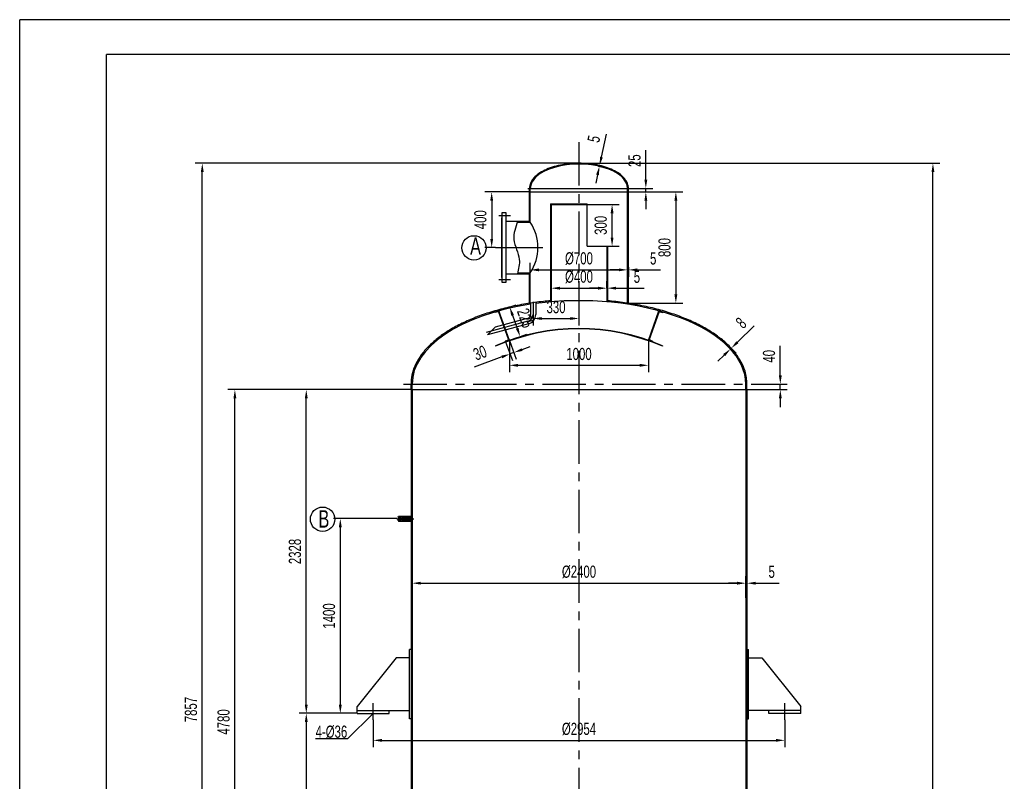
# Model space of a CAD drawing. Header units: millimetres. Extents: x -625 to 14225, y -250 to 20775.
# Drawn here: x -625 to 6450, y 15290 to 20775 of the extents above; entities that cross this region are included whole.
import ezdxf

# ---------------------------------------------------------------- set-up
doc = ezdxf.new("R2010")
doc.units = ezdxf.units.MM
doc.header["$LTSCALE"] = 250
doc.linetypes.add('ACAD_ISO04W100', pattern=[30.5, 24, -3, 0.5, -3])
doc.linetypes.add('CENTER', pattern=[2, 1.25, -0.25, 0.25, -0.25])
for name, color, linetype in [('1轮廓实线层', 7, 'Continuous'), ('2细线层', 4, 'Continuous'), ('3中心线层', 1, 'CENTER'), ('LAYER1', 1, 'Continuous'), ('LAYER2', 3, 'ACAD_ISO04W100'), ('图框层', 7, 'Continuous')]:
    doc.layers.add(name, color=color, linetype=linetype)
doc.styles.add('TH_GBDIM', font='hztxt_e.shx', dxfattribs={"width": 0.7, "bigfont": 'hztxt.shx'})
doc.dimstyles.new('TH_GBDIM', dxfattribs={"dimscale": 25, "dimtxt": 3.5, "dimasz": 2.5, "dimexe": 2, "dimexo": 0, "dimgap": 1.5, "dimtad": 1, "dimdec": 1, "dimzin": 0, "dimdsep": 46, "dimtxsty": 'TH_GBDIM', "dimcen": 2.5, "dimclrd": 130, "dimclre": 130, "dimclrt": 3, "dimadec": 0, "dimazin": 0, "dimtfac": 0.714286, "dimtdec": 1, "dimtmove": 0, "dimatfit": 3, "dimfxl": 0, "dimtzin": 0, "dimlwd": -1, "dimlwe": -1, "dimarcsym": 0})

# ---------------------------------------------------------------- blocks, each defined once
blk = doc.blocks.new('*D8')
at = {"layer": '1轮廓实线层', "color": 130, "transparency": 16777216}
for p, q in [((3047.6, 18949.1), (3047.6, 19025.7)), ((3110.1, 18975.7), (3685.1, 18975.7)), ((3747.6, 18933.5), (3747.6, 19025.7))]:
    blk.add_line(p, q, dxfattribs=at)
for points in [[(3110.1, 18986.1), (3110.1, 18965.3), (3047.6, 18975.7)], [(3685.1, 18986.1), (3685.1, 18965.3), (3747.6, 18975.7)]]:
    blk.add_solid(points, dxfattribs=at)
at = {"layer": 'Defpoints', "color": 0, "transparency": 16777216}
for p in [(3747.6, 18975.7), (3047.6, 18949.1), (3747.6, 18933.5)]:
    blk.add_point(p, dxfattribs=at)
at = {"layer": '1轮廓实线层', "color": 3, "transparency": 16777216, "insert": (3397.6, 19057), "char_height": 87.5, "attachment_point": 5, "style": 'TH_GBDIM'}
blk.add_mtext('%%c700{}{}', dxfattribs=at)
blk = doc.blocks.new('*D16')
at = {"layer": '1轮廓实线层', "color": 130, "transparency": 16777216}
for p, q in [((2897.6, 18468.6), (2946.7, 18334)), ((2869.4, 18458.3), (2918.5, 18323.7)), ((2988.2, 18402.4), (3046.9, 18423.8)), ((2842.6, 18349.2), (2643.6, 18276.6)), ((2929.5, 18380.9), (2901.3, 18370.7))]:
    blk.add_line(p, q, dxfattribs=at)
for points in [[(2984.7, 18412.1), (2991.8, 18392.6), (2929.5, 18380.9)], [(2839.1, 18359), (2846.2, 18339.5), (2901.3, 18370.7)]]:
    blk.add_solid(points, dxfattribs=at)
at = {"layer": 'Defpoints', "color": 0, "transparency": 16777216}
for p in [(2897.6, 18468.6), (2869.4, 18458.3), (2901.3, 18370.7)]:
    blk.add_point(p, dxfattribs=at)
at = {"layer": '1轮廓实线层', "color": 3, "transparency": 16777216, "insert": (2685.9, 18378.5), "char_height": 87.5, "attachment_point": 5, "rotation": 20.04421, "style": 'TH_GBDIM'}
blk.add_mtext('30', dxfattribs=at)
blk = doc.blocks.new('*D15')
at = {"layer": '1轮廓实线层', "color": 130, "transparency": 16777216}
for p, q in [((2897.6, 18468.6), (2897.6, 18239.2)), ((3897.6, 18468.6), (3897.6, 18239.2)), ((2960.1, 18289.2), (3835.1, 18289.2))]:
    blk.add_line(p, q, dxfattribs=at)
for points in [[(2960.1, 18299.6), (2960.1, 18278.7), (2897.6, 18289.2)], [(3835.1, 18299.6), (3835.1, 18278.7), (3897.6, 18289.2)]]:
    blk.add_solid(points, dxfattribs=at)
at = {"layer": 'Defpoints', "color": 0, "transparency": 16777216}
for p in [(2897.6, 18468.6), (3897.6, 18468.6), (3897.6, 18289.2)]:
    blk.add_point(p, dxfattribs=at)
at = {"layer": '1轮廓实线层', "color": 3, "transparency": 16777216, "insert": (3397.6, 18370.4), "char_height": 87.5, "attachment_point": 5, "style": 'TH_GBDIM'}
blk.add_mtext('1000', dxfattribs=at)
blk = doc.blocks.new('*D14')
at = {"layer": '1轮廓实线层', "color": 130, "transparency": 16777216}
for p, q in [((2822.3, 18680.9), (2946.3, 18724.9)), ((2920.1, 18649.3), (2953.6, 18554.7)), ((2897.6, 18468.6), (3021.6, 18512.5))]:
    blk.add_line(p, q, dxfattribs=at)
for points in [[(2929.9, 18652.7), (2910.3, 18645.8), (2899.2, 18708.2)], [(2963.4, 18558.2), (2943.7, 18551.2), (2974.4, 18495.8)]]:
    blk.add_solid(points, dxfattribs=at)
at = {"layer": 'Defpoints', "color": 0, "transparency": 16777216}
for p in [(2822.3, 18680.9), (2897.6, 18468.6), (2974.4, 18495.8)]:
    blk.add_point(p, dxfattribs=at)
at = {"layer": '1轮廓实线层', "color": 3, "transparency": 16777216, "insert": (3013.4, 18629.1), "char_height": 87.5, "attachment_point": 5, "rotation": 289.51182, "style": 'TH_GBDIM'}
blk.add_mtext('225', dxfattribs=at)
blk = doc.blocks.new('*D7')
at = {"layer": '1轮廓实线层', "color": 130, "transparency": 16777216}
for p, q in [((3451.2, 19445.6), (3685.7, 19445.6)), ((3635.7, 19208.1), (3635.7, 19383.1)), ((3536.8, 19145.6), (3685.7, 19145.6))]:
    blk.add_line(p, q, dxfattribs=at)
for points in [[(3625.3, 19383.1), (3646.1, 19383.1), (3635.7, 19445.6)], [(3625.3, 19208.1), (3646.1, 19208.1), (3635.7, 19145.6)]]:
    blk.add_solid(points, dxfattribs=at)
at = {"layer": 'Defpoints', "color": 0, "transparency": 16777216}
for p in [(3451.2, 19445.6), (3635.7, 19445.6), (3536.8, 19145.6)]:
    blk.add_point(p, dxfattribs=at)
at = {"layer": '1轮廓实线层', "color": 3, "transparency": 16777216, "insert": (3554.4, 19295.6), "char_height": 87.5, "attachment_point": 5, "rotation": 90, "style": 'TH_GBDIM'}
blk.add_mtext('300', dxfattribs=at)
blk = doc.blocks.new('*D13')
at = {"layer": '1轮廓实线层', "color": 130, "transparency": 16777216}
for p, q in [((3878.4, 19623.8), (3878.4, 19835.7)), ((3723.7, 19561.3), (3928.4, 19561.3)), ((3753.6, 19536.3), (3928.4, 19536.3)), ((3878.4, 19536.3), (3878.4, 19561.3)), ((3878.4, 19473.8), (3878.4, 19411.3))]:
    blk.add_line(p, q, dxfattribs=at)
for points in [[(3868, 19623.8), (3888.8, 19623.8), (3878.4, 19561.3)], [(3868, 19473.8), (3888.8, 19473.8), (3878.4, 19536.3)]]:
    blk.add_solid(points, dxfattribs=at)
at = {"layer": 'Defpoints', "color": 0, "transparency": 16777216}
for p in [(3723.7, 19561.3), (3753.6, 19536.3), (3878.4, 19561.3)]:
    blk.add_point(p, dxfattribs=at)
at = {"layer": '1轮廓实线层', "color": 3, "transparency": 16777216, "insert": (3797.1, 19761), "char_height": 87.5, "attachment_point": 5, "rotation": 90, "style": 'TH_GBDIM'}
blk.add_mtext('25', dxfattribs=at)
blk = doc.blocks.new('*D10')
at = {"layer": '1轮廓实线层', "color": 130, "transparency": 16777216}
for p, q in [((1917.6, 15739.5), (1917.6, 15542.1)), ((4877.5, 15739.5), (4877.5, 15542.1)), ((1980.1, 15592.1), (4815, 15592.1))]:
    blk.add_line(p, q, dxfattribs=at)
for points in [[(1980.1, 15602.5), (1980.1, 15581.7), (1917.6, 15592.1)], [(4815, 15602.5), (4815, 15581.7), (4877.5, 15592.1)]]:
    blk.add_solid(points, dxfattribs=at)
at = {"layer": 'Defpoints', "color": 0, "transparency": 16777216}
for p in [(1917.6, 15739.5), (4877.5, 15739.5), (4877.5, 15592.1)]:
    blk.add_point(p, dxfattribs=at)
at = {"layer": '1轮廓实线层', "color": 3, "transparency": 16777216, "insert": (3397.6, 15673.3), "char_height": 87.5, "attachment_point": 5, "style": 'TH_GBDIM'}
blk.add_mtext('%%c2954{}{}', dxfattribs=at)
blk = doc.blocks.new('*D9')
at = {"layer": '1轮廓实线层', "color": 130, "transparency": 16777216}
for p, q in [((4845.6, 18216.9), (4845.6, 18428.7)), ((4609.6, 18114.4), (4895.6, 18114.4)), ((4659.6, 18154.4), (4895.6, 18154.4)), ((4845.6, 18114.4), (4845.6, 18154.4)), ((4845.6, 18051.9), (4845.6, 17989.4))]:
    blk.add_line(p, q, dxfattribs=at)
for points in [[(4835.2, 18216.9), (4856, 18216.9), (4845.6, 18154.4)], [(4835.2, 18051.9), (4856, 18051.9), (4845.6, 18114.4)]]:
    blk.add_solid(points, dxfattribs=at)
at = {"layer": 'Defpoints', "color": 0, "transparency": 16777216}
for p in [(4609.6, 18114.4), (4659.6, 18154.4), (4845.6, 18154.4)]:
    blk.add_point(p, dxfattribs=at)
at = {"layer": '1轮廓实线层', "color": 3, "transparency": 16777216, "insert": (4764.3, 18354), "char_height": 87.5, "attachment_point": 5, "rotation": 90, "style": 'TH_GBDIM'}
blk.add_mtext('40', dxfattribs=at)
blk = doc.blocks.new('*D6')
at = {"layer": '1轮廓实线层', "color": 130, "transparency": 16777216}
for p, q in [((2197.6, 16710.6), (2197.6, 16772.2)), ((4597.6, 16616.3), (4597.6, 16772.2)), ((2260.1, 16722.2), (4535.1, 16722.2))]:
    blk.add_line(p, q, dxfattribs=at)
for points in [[(2260.1, 16732.6), (2260.1, 16711.8), (2197.6, 16722.2)], [(4535.1, 16732.6), (4535.1, 16711.8), (4597.6, 16722.2)]]:
    blk.add_solid(points, dxfattribs=at)
at = {"layer": 'Defpoints', "color": 0, "transparency": 16777216}
for p in [(2197.6, 16710.6), (4597.6, 16722.2), (4597.6, 16616.3)]:
    blk.add_point(p, dxfattribs=at)
at = {"layer": '1轮廓实线层', "color": 3, "transparency": 16777216, "insert": (3397.6, 16803.5), "char_height": 87.5, "attachment_point": 5, "style": 'TH_GBDIM'}
blk.add_mtext('%%c2400', dxfattribs=at)
blk = doc.blocks.new('*D19')
at = {"layer": '1轮廓实线层', "color": 130, "transparency": 16777216}
for p, q in [((3197.6, 18851.6), (3197.6, 18794)), ((3260.1, 18844), (3535.1, 18844)), ((3597.6, 18859.2), (3597.6, 18794))]:
    blk.add_line(p, q, dxfattribs=at)
for points in [[(3260.1, 18854.4), (3260.1, 18833.6), (3197.6, 18844)], [(3535.1, 18854.4), (3535.1, 18833.6), (3597.6, 18844)]]:
    blk.add_solid(points, dxfattribs=at)
at = {"layer": 'Defpoints', "color": 0, "transparency": 16777216}
for p in [(3197.6, 18851.6), (3597.6, 18859.2), (3597.6, 18844)]:
    blk.add_point(p, dxfattribs=at)
at = {"layer": '1轮廓实线层', "color": 3, "transparency": 16777216, "insert": (3397.6, 18925.3), "char_height": 87.5, "attachment_point": 5, "style": 'TH_GBDIM'}
blk.add_mtext('%%c400', dxfattribs=at)
blk = doc.blocks.new('*D20')
at = {"layer": '1轮廓实线层', "color": 130, "transparency": 16777216}
for p, q in [((3597.6, 18844), (3597.6, 18894)), ((3535.1, 18844), (3472.6, 18844)), ((3597.6, 18844), (3601.6, 18844)), ((3601.6, 18850.5), (3601.6, 18794)), ((3664.1, 18844), (3867.1, 18844))]:
    blk.add_line(p, q, dxfattribs=at)
for points in [[(3535.1, 18854.4), (3535.1, 18833.6), (3597.6, 18844)], [(3664.1, 18854.4), (3664.1, 18833.6), (3601.6, 18844)]]:
    blk.add_solid(points, dxfattribs=at)
at = {"layer": 'Defpoints', "color": 0, "transparency": 16777216}
for p in [(3597.6, 18844), (3601.6, 18850.5), (3601.6, 18844)]:
    blk.add_point(p, dxfattribs=at)
at = {"layer": '1轮廓实线层', "color": 3, "transparency": 16777216, "insert": (3814.3, 18925.3), "char_height": 87.5, "attachment_point": 5, "style": 'TH_GBDIM'}
blk.add_mtext('5{}{}', dxfattribs=at)
blk = doc.blocks.new('*D21')
at = {"layer": '1轮廓实线层', "color": 130, "transparency": 16777216}
for p, q in [((3047.6, 19536.3), (2719.7, 19536.3)), ((2769.7, 19473.8), (2769.7, 19198.8)), ((2797.6, 19136.3), (2719.7, 19136.3))]:
    blk.add_line(p, q, dxfattribs=at)
for points in [[(2759.3, 19473.8), (2780.1, 19473.8), (2769.7, 19536.3)], [(2759.3, 19198.8), (2780.1, 19198.8), (2769.7, 19136.3)]]:
    blk.add_solid(points, dxfattribs=at)
at = {"layer": 'Defpoints', "color": 0, "transparency": 16777216}
for p in [(3047.6, 19536.3), (2769.7, 19136.3), (2797.6, 19136.3)]:
    blk.add_point(p, dxfattribs=at)
at = {"layer": '1轮廓实线层', "color": 3, "transparency": 16777216, "insert": (2688.5, 19336.3), "char_height": 87.5, "attachment_point": 5, "rotation": 90, "style": 'TH_GBDIM'}
blk.add_mtext('400', dxfattribs=at)
blk = doc.blocks.new('*D22')
at = {"layer": '1轮廓实线层', "color": 130, "transparency": 16777216}
for p, q in [((3685.1, 18975.7), (3622.6, 18975.7)), ((3747.6, 18975.7), (3747.6, 19025.7)), ((3747.6, 18975.7), (3753.6, 18975.7)), ((3753.6, 18994.5), (3753.6, 18925.7)), ((3816.1, 18975.7), (3984.2, 18975.7))]:
    blk.add_line(p, q, dxfattribs=at)
for points in [[(3685.1, 18986.1), (3685.1, 18965.3), (3747.6, 18975.7)], [(3816.1, 18986.1), (3816.1, 18965.3), (3753.6, 18975.7)]]:
    blk.add_solid(points, dxfattribs=at)
at = {"layer": 'Defpoints', "color": 0, "transparency": 16777216}
for p in [(3747.6, 18975.7), (3753.6, 18994.5), (3753.6, 18975.7)]:
    blk.add_point(p, dxfattribs=at)
at = {"layer": '1轮廓实线层', "color": 3, "transparency": 16777216, "insert": (3931.4, 19057), "char_height": 87.5, "attachment_point": 5, "style": 'TH_GBDIM'}
blk.add_mtext('5{}{}', dxfattribs=at)
blk = doc.blocks.new('*D23')
at = {"layer": '1轮廓实线层', "color": 130, "transparency": 16777216}
for p, q in [((2189.6, 18114.4), (1386.2, 18114.4)), ((1436.2, 15848.9), (1436.2, 18051.9)), ((1802.6, 15786.4), (1386.2, 15786.4))]:
    blk.add_line(p, q, dxfattribs=at)
for points in [[(1425.8, 18051.9), (1446.6, 18051.9), (1436.2, 18114.4)], [(1425.8, 15848.9), (1446.6, 15848.9), (1436.2, 15786.4)]]:
    blk.add_solid(points, dxfattribs=at)
at = {"layer": 'Defpoints', "color": 0, "transparency": 16777216}
for p in [(1436.2, 18114.4), (2189.6, 18114.4), (1802.6, 15786.4)]:
    blk.add_point(p, dxfattribs=at)
at = {"layer": '1轮廓实线层', "color": 3, "transparency": 16777216, "insert": (1354.9, 16950.4), "char_height": 87.5, "attachment_point": 5, "rotation": 90, "style": 'TH_GBDIM'}
blk.add_mtext('2328{}{}', dxfattribs=at)
blk = doc.blocks.new('*D24')
at = {"layer": '1轮廓实线层', "color": 130, "transparency": 16777216}
for p, q in [((2087.6, 17186.4), (1631, 17186.4)), ((1681, 17123.9), (1681, 15848.9)), ((1802.6, 15786.4), (1631, 15786.4))]:
    blk.add_line(p, q, dxfattribs=at)
for points in [[(1670.6, 17123.9), (1691.5, 17123.9), (1681, 17186.4)], [(1670.6, 15848.9), (1691.5, 15848.9), (1681, 15786.4)]]:
    blk.add_solid(points, dxfattribs=at)
at = {"layer": 'Defpoints', "color": 0, "transparency": 16777216}
for p in [(2087.6, 17186.4), (1681, 15786.4), (1802.6, 15786.4)]:
    blk.add_point(p, dxfattribs=at)
at = {"layer": '1轮廓实线层', "color": 3, "transparency": 16777216, "insert": (1599.8, 16486.4), "char_height": 87.5, "attachment_point": 5, "rotation": 90, "style": 'TH_GBDIM'}
blk.add_mtext('1400', dxfattribs=at)
blk = doc.blocks.new('*D25')
at = {"layer": '1轮廓实线层', "color": 130, "transparency": 16777216}
for p, q in [((4537.4, 18455.4), (4658.1, 18572.4)), ((4477.3, 18416.1), (4521.6, 18370.4)), ((4483.1, 18421.7), (4527.4, 18376)), ((4486.8, 18406.3), (4492.6, 18411.9)), ((4442, 18362.8), (4397.1, 18319.3))]:
    blk.add_line(p, q, dxfattribs=at)
for points in [[(4434.7, 18370.3), (4449.2, 18355.3), (4486.8, 18406.3)], [(4530.2, 18462.9), (4544.7, 18447.9), (4492.6, 18411.9)]]:
    blk.add_solid(points, dxfattribs=at)
at = {"layer": 'Defpoints', "color": 0, "transparency": 16777216}
for p in [(4477.3, 18416.1), (4483.1, 18421.7), (4492.6, 18411.9)]:
    blk.add_point(p, dxfattribs=at)
at = {"layer": '1轮廓实线层', "color": 3, "transparency": 16777216, "insert": (4563.7, 18594), "char_height": 87.5, "attachment_point": 5, "rotation": 44.12047, "style": 'TH_GBDIM'}
blk.add_mtext('8{}{}', dxfattribs=at)
blk = doc.blocks.new('*D27')
at = {"layer": '1轮廓实线层', "color": 130, "transparency": 16777216}
for p, q in [((3397.6, 19742.3), (638.3, 19742.3)), ((688.3, 11946.9), (688.3, 19679.8)), ((2577.1, 11884.4), (638.3, 11884.4))]:
    blk.add_line(p, q, dxfattribs=at)
for points in [[(677.8, 19679.8), (698.7, 19679.8), (688.3, 19742.3)], [(677.8, 11946.9), (698.7, 11946.9), (688.3, 11884.4)]]:
    blk.add_solid(points, dxfattribs=at)
at = {"layer": 'Defpoints', "color": 0, "transparency": 16777216}
for p in [(688.3, 19742.3), (3397.6, 19742.3), (2577.1, 11884.4)]:
    blk.add_point(p, dxfattribs=at)
at = {"layer": '1轮廓实线层', "color": 3, "transparency": 16777216, "insert": (607, 15813.3), "char_height": 87.5, "attachment_point": 5, "rotation": 90, "style": 'TH_GBDIM'}
blk.add_mtext('7857{}{}', dxfattribs=at)
blk = doc.blocks.new('*D28')
at = {"layer": '1轮廓实线层', "color": 130, "transparency": 16777216}
for p, q in [((3747.6, 19536.3), (4144.3, 19536.3)), ((4094.3, 19473.8), (4094.3, 18798.9)), ((3747.6, 18736.4), (4144.3, 18736.4))]:
    blk.add_line(p, q, dxfattribs=at)
for points in [[(4083.9, 19473.8), (4104.7, 19473.8), (4094.3, 19536.3)], [(4083.9, 18798.9), (4104.7, 18798.9), (4094.3, 18736.4)]]:
    blk.add_solid(points, dxfattribs=at)
at = {"layer": 'Defpoints', "color": 0, "transparency": 16777216}
for p in [(3747.6, 19536.3), (3747.6, 18736.4), (4094.3, 18736.4)]:
    blk.add_point(p, dxfattribs=at)
at = {"layer": '1轮廓实线层', "color": 3, "transparency": 16777216, "insert": (4013.1, 19136.3), "char_height": 87.5, "attachment_point": 5, "rotation": 90, "style": 'TH_GBDIM'}
blk.add_mtext('800', dxfattribs=at)
blk = doc.blocks.new('*D29')
at = {"layer": '1轮廓实线层', "color": 130, "transparency": 16777216}
for p, q in [((3559.3, 19787.1), (3595.4, 19951.3)), ((3538.4, 19721.5), (3593.4, 19709.4)), ((3539.7, 19727.4), (3594.7, 19715.3)), ((3544.6, 19720.2), (3545.8, 19726)), ((3531.1, 19659.1), (3517.7, 19598.1))]:
    blk.add_line(p, q, dxfattribs=at)
for points in [[(3549.1, 19789.3), (3569.4, 19784.8), (3545.8, 19726)], [(3521, 19661.4), (3541.3, 19656.9), (3544.6, 19720.2)]]:
    blk.add_solid(points, dxfattribs=at)
at = {"layer": 'Defpoints', "color": 0, "transparency": 16777216}
for p in [(3538.4, 19721.5), (3539.7, 19727.4), (3545.8, 19726)]:
    blk.add_point(p, dxfattribs=at)
at = {"layer": '1轮廓实线层', "color": 3, "transparency": 16777216, "insert": (3504.7, 19917.1), "char_height": 87.5, "attachment_point": 5, "rotation": 77.6055, "style": 'TH_GBDIM'}
blk.add_mtext('5{}{}', dxfattribs=at)
blk = doc.blocks.new('*D31')
at = {"layer": '1轮廓实线层', "color": 130, "transparency": 16777216}
for p, q in [((3397.6, 18754.4), (3397.6, 18575.9)), ((3067.6, 18746.4), (3067.6, 18575.9)), ((3130.1, 18625.9), (3335.1, 18625.9))]:
    blk.add_line(p, q, dxfattribs=at)
for points in [[(3130.1, 18636.3), (3130.1, 18615.5), (3067.6, 18625.9)], [(3335.1, 18636.3), (3335.1, 18615.5), (3397.6, 18625.9)]]:
    blk.add_solid(points, dxfattribs=at)
at = {"layer": 'Defpoints', "color": 0, "transparency": 16777216}
for p in [(3397.6, 18754.4), (3067.6, 18746.4), (3397.6, 18625.9)]:
    blk.add_point(p, dxfattribs=at)
at = {"layer": '1轮廓实线层', "color": 3, "transparency": 16777216, "insert": (3232.6, 18707.1), "char_height": 87.5, "attachment_point": 5, "style": 'TH_GBDIM'}
blk.add_mtext('330', dxfattribs=at)
blk = doc.blocks.new('*D35')
at = {"layer": '1轮廓实线层', "color": 130, "transparency": 16777216}
for p, q in [((4597.6, 16722.2), (4597.6, 16772.2)), ((4605.6, 16722.2), (4605.6, 16772.2)), ((4535.1, 16722.2), (4472.6, 16722.2)), ((4597.6, 16722.2), (4605.6, 16722.2)), ((4668.1, 16722.2), (4836.2, 16722.2))]:
    blk.add_line(p, q, dxfattribs=at)
for points in [[(4535.1, 16732.6), (4535.1, 16711.8), (4597.6, 16722.2)], [(4668.1, 16732.6), (4668.1, 16711.8), (4605.6, 16722.2)]]:
    blk.add_solid(points, dxfattribs=at)
at = {"layer": 'Defpoints', "color": 0, "transparency": 16777216}
for p in [(4597.6, 16722.2), (4605.6, 16722.2), (4605.6, 16722.2)]:
    blk.add_point(p, dxfattribs=at)
at = {"layer": '1轮廓实线层', "color": 3, "transparency": 16777216, "insert": (4783.4, 16803.5), "char_height": 87.5, "attachment_point": 5, "style": 'TH_GBDIM'}
blk.add_mtext('5{}{}', dxfattribs=at)
blk = doc.blocks.new('*D37')
at = {"layer": '1轮廓实线层', "color": 130, "transparency": 16777216}
for p, q in [((1396.2, 18114.4), (872.9, 18114.4)), ((922.9, 13396.9), (922.9, 18051.9)), ((1677.3, 13334.4), (872.9, 13334.4))]:
    blk.add_line(p, q, dxfattribs=at)
for points in [[(912.5, 18051.9), (933.4, 18051.9), (922.9, 18114.4)], [(912.5, 13396.9), (933.4, 13396.9), (922.9, 13334.4)]]:
    blk.add_solid(points, dxfattribs=at)
at = {"layer": 'Defpoints', "color": 0, "transparency": 16777216}
for p in [(922.9, 18114.4), (1396.2, 18114.4), (1677.3, 13334.4)]:
    blk.add_point(p, dxfattribs=at)
at = {"layer": '1轮廓实线层', "color": 3, "transparency": 16777216, "insert": (841.7, 15724.4), "char_height": 87.5, "attachment_point": 5, "rotation": 90, "style": 'TH_GBDIM'}
blk.add_mtext('4780', dxfattribs=at)
blk = doc.blocks.new('*D59')
at = {"layer": '1轮廓实线层', "color": 130, "transparency": 16777216}
for p, q in [((1436.2, 15786.4), (1386.2, 15786.4)), ((1436.2, 15723.9), (1436.2, 10149)), ((2196.6, 10086.5), (1386.2, 10086.5))]:
    blk.add_line(p, q, dxfattribs=at)
for points in [[(1425.8, 15723.9), (1446.6, 15723.9), (1436.2, 15786.4)], [(1425.8, 10149), (1446.6, 10149), (1436.2, 10086.5)]]:
    blk.add_solid(points, dxfattribs=at)
at = {"layer": 'Defpoints', "color": 0, "transparency": 16777216}
for p in [(1436.2, 15786.4), (1436.2, 10086.5), (2196.6, 10086.5)]:
    blk.add_point(p, dxfattribs=at)
at = {"layer": '1轮廓实线层', "color": 3, "transparency": 16777216, "insert": (1354.9, 12936.4), "char_height": 87.5, "attachment_point": 5, "rotation": 90, "style": 'TH_GBDIM'}
blk.add_mtext('5700{}{}', dxfattribs=at)
blk = doc.blocks.new('*D90')
at = {"layer": '1轮廓实线层', "color": 130, "transparency": 16777216}
for p, q in [((3397.6, 19742.3), (5993.3, 19742.3)), ((5943.3, 6325), (5943.3, 19679.8)), ((5565.1, 6262.5), (5993.3, 6262.5))]:
    blk.add_line(p, q, dxfattribs=at)
for points in [[(5932.9, 19679.8), (5953.7, 19679.8), (5943.3, 19742.3)], [(5932.9, 6325), (5953.7, 6325), (5943.3, 6262.5)]]:
    blk.add_solid(points, dxfattribs=at)
at = {"layer": 'Defpoints', "color": 0, "transparency": 16777216}
for p in [(3397.6, 19742.3), (5943.3, 19742.3), (5565.1, 6262.5)]:
    blk.add_point(p, dxfattribs=at)
at = {"layer": '1轮廓实线层', "color": 3, "transparency": 16777216, "insert": (5862.1, 13002.4), "char_height": 87.5, "attachment_point": 5, "rotation": 90, "style": 'TH_GBDIM'}
blk.add_mtext('～13480', dxfattribs=at)

msp = doc.modelspace()

# ---------------------------------------------------------------- hatches: boundary and pattern name
at = {"layer": 'LAYER1'}
h = msp.add_hatch(dxfattribs=at)
h.set_pattern_fill('ANSI31', color=256, scale=4, angle=90, style=0)
h.set_pattern_definition([(135, (13407.435, 15005.819), (-8.980256, -8.980256), [])])
h.paths.add_polyline_path([(2099.86, 17203.854), (2097.551, 17199.854), (2097.551, 17197.452), (2098.185, 17196.354), (2109.301, 17196.354), (2109.551, 17196.604), (2114.551, 17196.604), (2114.551, 17190.354), (2122.242, 17190.354), (2124.551, 17194.354), (2197.551, 17194.354), (2197.551, 17203.854)])
h.paths.add_polyline_path([(2124.551, 17178.354), (2122.242, 17182.354), (2114.551, 17182.354), (2114.551, 17176.104), (2109.551, 17176.104), (2109.301, 17176.354), (2098.185, 17176.354), (2097.551, 17175.256), (2097.551, 17172.854), (2099.86, 17168.854), (2155.049, 17168.854), (2161.725, 17178.354)])
h.paths.add_polyline_path([(2161.725, 17178.354), (2155.049, 17168.854), (2197.551, 17168.854), (2197.551, 17178.354)])
h.paths.add_polyline_path([(2099.051, 17177.854), (2098.185, 17176.354), (2109.301, 17176.354), (2107.801, 17177.854)], flags=17)
h.paths.add_polyline_path([(2098.185, 17196.354), (2099.051, 17194.854), (2107.801, 17194.854), (2109.301, 17196.354)], flags=16)

# ---------------------------------------------------------------- linework, layer by layer
for p, q in [((3041.551, 19536.315), (3041.551, 19561.315)), ((3041.551, 19324.815), (3041.551, 19536.315)), ((3041.585, 19536.315), (3753.551, 19536.315)), ((3047.551, 19536.315), (3047.551, 19561.315)), ((3047.551, 19318.815), (3047.551, 19536.315)), ((3747.551, 19536.315), (3747.551, 19561.315)), ((3747.551, 18736.365), (3747.551, 19536.315)), ((3753.551, 19536.315), (3753.551, 19561.315)), ((3753.551, 18735.447), (3753.551, 19536.315)), ((2844.585, 19388.815), (2872.585, 19388.815)), ((2844.585, 18883.815), (2844.585, 19388.815)), ((2872.585, 19388.815), (2872.585, 18883.815)), ((3193.551, 19450.627), (3457.551, 19450.627)), ((3193.551, 19450.627), (3193.551, 18745.627)), ((3193.551, 19445.627), (3457.551, 19445.627)), ((3197.551, 19445.627), (3197.551, 18745.627)), ((3268.551, 19450.627), (3457.551, 19450.627)), ((3457.551, 19145.627), (3457.551, 19450.627)), ((2842.585, 18921.815), (2842.585, 19350.815)), ((2842.585, 19350.815), (2844.585, 19350.815)), ((2872.585, 19324.815), (3047.551, 19324.815)), ((2955.115, 19318.815), (3047.551, 19318.815)), ((3457.551, 19145.627), (3601.551, 19145.627)), ((3597.551, 19145.627), (3597.551, 18745.627)), ((3601.551, 19145.627), (3601.551, 18745.627)), ((3047.551, 18736.365), (3047.551, 18981.815)), ((2842.585, 18921.815), (2844.585, 18921.815)), ((2872.585, 18947.815), (3047.551, 18947.815)), ((2956.188, 18953.815), (3047.551, 18953.815)), ((3041.551, 18735.447), (3041.551, 18947.815)), ((2872.585, 18883.815), (2844.585, 18883.815)), ((2897.551, 18468.567), (2822.301, 18680.927)), ((2827.14, 18682.241), (2823.853, 18676.548)), ((3897.551, 18468.567), (3972.801, 18680.927)), ((3967.962, 18682.241), (3971.249, 18676.548)), ((2795.039, 18668.042), (2789.051, 18671.499)), ((2795.039, 18668.042), (2793.367, 18672.762)), ((2889.507, 18476.298), (2820.698, 18670.48)), ((3905.595, 18476.298), (3974.404, 18670.48)), ((4000.063, 18668.042), (4001.735, 18672.762)), ((4000.063, 18668.042), (4006.051, 18671.499)), ((2902.268, 18470.226), (2896.178, 18472.443)), ((3892.834, 18470.226), (3898.924, 18472.443)), ((2797.551, 18429.126), (2797.551, 18425.853)), ((2867.697, 18462.998), (2866.103, 18457.052)), ((2869.367, 18458.284), (2867.697, 18462.998)), ((3925.735, 18458.284), (3927.405, 18462.998)), ((3927.405, 18462.998), (3928.999, 18457.052)), ((3997.551, 18429.126), (3997.551, 18425.853)), ((2189.551, 18114.361), (4605.551, 18114.361)), ((2189.551, 18114.361), (2189.551, 17203.854)), ((2197.551, 18114.361), (2197.551, 14419.361)), ((4597.551, 18114.361), (4597.551, 13334.361)), ((4605.551, 18114.361), (4605.551, 14696.861)), ((2097.551, 17199.854), (2099.86, 17203.854)), ((2097.551, 17199.854), (2097.551, 17186.354)), ((2099.051, 17194.854), (2097.551, 17197.452)), ((2099.129, 17196.354), (2099.051, 17196.432)), ((2099.051, 17194.854), (2099.051, 17186.354)), ((2099.051, 17194.854), (2107.801, 17194.854)), ((2099.86, 17203.854), (2197.551, 17203.854)), ((2109.551, 17196.604), (2107.801, 17194.854)), ((2107.801, 17194.854), (2107.801, 17186.354)), ((2109.551, 17196.604), (2114.551, 17196.604)), ((2109.551, 17196.604), (2109.551, 17186.354)), ((2114.551, 17196.604), (2114.551, 17186.354)), ((2122.242, 17190.354), (2124.551, 17194.354)), ((2124.551, 17194.354), (2197.551, 17194.354)), ((2124.551, 17178.354), (2124.551, 17194.354)), ((2197.551, 17203.854), (2197.551, 17168.854)), ((2097.551, 17172.854), (2097.551, 17186.354)), ((2099.051, 17177.854), (2097.551, 17175.256)), ((2097.551, 17172.854), (2099.86, 17168.854)), ((2099.051, 17177.854), (2099.051, 17186.354)), ((2099.051, 17177.854), (2107.801, 17177.854)), ((2099.86, 17168.854), (2197.551, 17168.854)), ((2107.801, 17177.854), (2107.801, 17186.354)), ((2109.551, 17176.104), (2107.801, 17177.854)), ((2109.551, 17176.104), (2109.551, 17186.354)), ((2109.551, 17176.104), (2114.551, 17176.104)), ((2114.551, 17190.354), (2122.242, 17190.354)), ((2114.551, 17176.104), (2114.551, 17186.354)), ((2114.551, 17182.354), (2122.242, 17182.354)), ((2122.242, 17182.354), (2122.242, 17190.354)), ((2124.551, 17178.354), (2122.242, 17182.354)), ((2124.551, 17178.354), (2197.551, 17178.354)), ((2189.551, 17168.854), (2189.551, 14424.361)), ((2177.551, 15746.354), (2177.551, 16246.354)), ((2189.551, 16246.354), (2177.551, 16246.354)), ((4605.551, 16246.354), (4617.551, 16246.354)), ((4617.551, 15746.354), (4617.551, 16246.354)), ((2082.594, 16186.354), (1802.594, 15836.354)), ((2177.551, 16186.354), (2082.594, 16186.354)), ((4617.551, 16186.354), (4712.508, 16186.354)), ((4712.508, 16186.354), (4992.508, 15836.354)), ((1802.594, 15806.354), (1802.594, 15836.354)), ((1802.594, 15806.354), (2177.551, 15806.354)), ((1802.594, 15786.354), (1802.594, 15806.354)), ((1802.594, 15786.354), (2032.594, 15786.354)), ((2032.594, 15786.354), (2032.594, 15806.354)), ((4992.508, 15806.354), (4617.551, 15806.354)), ((4762.508, 15786.354), (4762.508, 15806.354)), ((4992.508, 15786.354), (4762.508, 15786.354)), ((4992.508, 15806.354), (4992.508, 15836.354)), ((4992.508, 15786.354), (4992.508, 15806.354)), ((2189.551, 15746.354), (2177.551, 15746.354)), ((4605.551, 15746.354), (4617.551, 15746.354))]:
    msp.add_line(p, q)
for centre, radius, start, end in [((3397.551, 17054.354), 1500, 66.4218215, 113.5781785), ((3397.551, 17054.354), 1497, 66.3716999, 113.6283001), ((3397.551, 17054.354), 1505, 109.8509337, 110.613532), ((2884.794, 18474.628), 5, 289.8509337, 19.5118211), ((3910.308, 18474.628), 5, 160.4881789, 250.1490663), ((3397.551, 17054.354), 1505, 69.386468, 70.1490663)]:
    msp.add_arc(centre, radius, start, end)
at = {"layer": '1轮廓实线层'}
for p, q in [((3048.551, 18736.516), (3048.551, 18654.883)), ((3086.551, 18741.931), (3086.551, 18654.883)), ((3025.574, 18624.939), (2794.421, 18563.002)), ((3035.41, 18588.234), (2740.681, 18509.262)), ((2740.681, 18509.262), (2794.421, 18563.002)), ((2189.551, 18114.361), (2189.551, 18154.361)), ((2197.551, 18114.361), (2197.551, 18154.361)), ((4597.551, 18114.361), (4597.551, 18154.361)), ((4605.551, 18114.361), (4605.551, 18154.361))]:
    msp.add_line(p, q, dxfattribs=at)
for centre, radius, start, end in [((2772.849, 19136.315), 329.799, 326.4016968, 33.5983032), ((2815.985, 18668.81), 5, 19.5118211, 105.5731132), ((3017.551, 18654.883), 31, 285, 0), ((3017.551, 18654.883), 69, 285, 0), ((3979.117, 18668.81), 5, 74.4268868, 160.4881789)]:
    msp.add_arc(centre, radius, start, end, dxfattribs=at)
for centre, major_axis, start_param, end_param in [((3397.551, 19561.315), (-350, 0), 3.14159265, 6.28318531), ((3397.551, 18154.361), (-1200, 0), 3.14159265, 4.97454827), ((3397.551, 18154.361), (-1200, 0), 5.00748669, 6.28318531)]:
    msp.add_ellipse(centre, major_axis=major_axis, ratio=0.5, start_param=start_param, end_param=end_param, dxfattribs=at)
for points, knots in [([(3753.551, 19561.315), (3753.551, 19567.244), (3752.986, 19573.172), (3750.739, 19584.947), (3749.058, 19590.792), (3744.615, 19602.33), (3741.853, 19608.022), (3731.982, 19624.848), (3723.298, 19635.664), (3702.157, 19656.14), (3689.698, 19665.802), (3661.467, 19683.7), (3645.695, 19691.936), (3611.394, 19706.73), (3592.865, 19713.289), (3553.706, 19724.514), (3533.076, 19729.181), (3490.447, 19736.466), (3468.449, 19739.084), (3423.869, 19742.183), (3401.288, 19742.663), (3356.349, 19741.469), (3333.993, 19739.795), (3290.303, 19734.349), (3268.97, 19730.578), (3228.087, 19721.066), (3208.538, 19715.325), (3171.916, 19702.065), (3154.843, 19694.546), (3123.776, 19677.966), (3109.781, 19668.906), (3085.373, 19649.509), (3074.958, 19639.172), (3060.288, 19620.282), (3055.138, 19611.949), (3047.216, 19594.887), (3044.445, 19586.158), (3042.011, 19572.02), (3041.551, 19566.667), (3041.551, 19561.315)], [3.14159265, 3.14159265, 3.14159265, 3.14159265, 3.23670671, 3.23670671, 3.33182076, 3.33182076, 3.42693482, 3.42693482, 3.61815555, 3.61815555, 3.80937628, 3.80937628, 4.00059702, 4.00059702, 4.19181775, 4.19181775, 4.38303848, 4.38303848, 4.57425922, 4.57425922, 4.76547995, 4.76547995, 4.95670068, 4.95670068, 5.14792142, 5.14792142, 5.33914215, 5.33914215, 5.53036288, 5.53036288, 5.72158362, 5.72158362, 5.91280435, 5.91280435, 6.05506107, 6.05506107, 6.19731779, 6.19731779, 6.28318531, 6.28318531, 6.28318531, 6.28318531]), ([(3193.551, 18753.657), (3176.226, 18752.167), (3158.966, 18750.489), (3099.038, 18743.975), (3056.791, 18738.162), (2973.801, 18724.271), (2933.057, 18716.193), (2853.552, 18697.864), (2814.79, 18687.614), (2739.704, 18665.058), (2703.38, 18652.753), (2633.595, 18626.227), (2600.134, 18612.007), (2536.467, 18581.813), (2506.261, 18565.838), (2449.459, 18532.312), (2422.863, 18514.76), (2373.595, 18478.272), (2350.922, 18459.335), (2309.775, 18420.28), (2291.3, 18400.162), (2258.782, 18358.96), (2244.739, 18337.876), (2221.284, 18294.98), (2211.872, 18273.168), (2197.835, 18229.084), (2193.21, 18206.812), (2190.042, 18174.441), (2189.551, 18164.401), (2189.551, 18154.361)], [4.88263936, 4.88263936, 4.88263936, 4.88263936, 4.92643541, 4.92643541, 5.03542315, 5.03542315, 5.14441088, 5.14441088, 5.25339862, 5.25339862, 5.36238635, 5.36238635, 5.47137409, 5.47137409, 5.58036182, 5.58036182, 5.68934955, 5.68934955, 5.79833729, 5.79833729, 5.90732502, 5.90732502, 6.01631276, 6.01631276, 6.12530049, 6.12530049, 6.23428823, 6.23428823, 6.28318531, 6.28318531, 6.28318531, 6.28318531]), ([(4605.551, 18154.361), (4605.551, 18169.763), (4604.395, 18185.166), (4599.78, 18215.865), (4596.322, 18231.162), (4585.056, 18268.429), (4575.985, 18290.284), (4553.198, 18333.283), (4539.483, 18354.428), (4507.605, 18395.767), (4489.441, 18415.962), (4448.9, 18455.187), (4426.521, 18474.216), (4377.82, 18510.903), (4351.497, 18528.561), (4295.217, 18562.313), (4265.26, 18578.407), (4202.064, 18608.854), (4168.825, 18623.206), (4099.454, 18650.007), (4063.322, 18662.455), (3988.59, 18685.306), (3949.989, 18695.709), (3870.772, 18714.35), (3830.155, 18722.589), (3747.384, 18736.805), (3705.229, 18742.784), (3642.327, 18749.88), (3621.984, 18751.9), (3601.551, 18753.657)], [3.14159265, 3.14159265, 3.14159265, 3.14159265, 3.21660602, 3.21660602, 3.2916194, 3.2916194, 3.40060713, 3.40060713, 3.50959487, 3.50959487, 3.6185826, 3.6185826, 3.72757033, 3.72757033, 3.83655807, 3.83655807, 3.9455458, 3.9455458, 4.05453354, 4.05453354, 4.16352127, 4.16352127, 4.27250901, 4.27250901, 4.38149674, 4.38149674, 4.49048448, 4.49048448, 4.5421386, 4.5421386, 4.5421386, 4.5421386])]:
    msp.add_open_spline(points, degree=3, knots=knots, dxfattribs=at)
for points in [[(2814.643, 18673.627), (2808.073, 18671.796), (2801.538, 18669.934), (2795.039, 18668.042)], [(3980.459, 18673.627), (3987.029, 18671.796), (3993.564, 18669.934), (4000.063, 18668.042)]]:
    msp.add_open_spline(points, degree=3, dxfattribs=at)
at = {"layer": '2细线层'}
for p, q in [((-625, -250), (-625, 20775)), ((14225, 20775), (-625, 20775)), ((1917.594, 15786.354), (1733.864, 15602.624)), ((1733.864, 15602.624), (1502.016, 15602.624))]:
    msp.add_line(p, q, dxfattribs=at)
for centre in [(2642.24, 19134.078), (1553.543, 17182.454)]:
    msp.add_circle(centre, 87.5, dxfattribs=at)
msp.add_spline([(2957.396, 19324.815), (2929.643, 19195.239), (2968.36, 19050.746), (2954.713, 18947.815)], degree=3, dxfattribs=at)
at = {"layer": '3中心线层'}
for p, q in [((3397.551, 19894.398), (3397.551, 6198.678)), ((3067.551, 18746.448), (3067.551, 18654.883)), ((3030.492, 18606.586), (2731.06, 18526.354)), ((2135.551, 18154.361), (4659.551, 18154.361)), ((2087.643, 17186.354), (2210.701, 17186.354))]:
    msp.add_line(p, q, dxfattribs=at)
msp.add_arc((3017.551, 18654.883), 50, 285, 0, dxfattribs=at)
at = {"layer": 'LAYER1'}
for p, q in [((2098.185, 17196.354), (2109.301, 17196.354)), ((2098.185, 17176.354), (2109.301, 17176.354))]:
    msp.add_line(p, q, dxfattribs=at)
at = {"layer": 'LAYER2'}
for p, q in [((3029.895, 19561.315), (3723.678, 19561.315)), ((2821.764, 19366.315), (2904.652, 19366.315)), ((2797.56, 19136.315), (3136.936, 19136.315)), ((2821.764, 18906.315), (2904.652, 18906.315)), ((1917.594, 15739.492), (1917.594, 15859.704)), ((4877.508, 15739.492), (4877.508, 15859.704))]:
    msp.add_line(p, q, dxfattribs=at)
at = {"layer": '图框层'}
for p in [(0, 0), (13975, 20525)]:
    msp.add_line(p, (0, 20525), dxfattribs=at)

# ---------------------------------------------------------------- texts
at = {"layer": '2细线层', "style": 'TH_GBDIM', "width": 0.7}
for s, height, p in [('A', 125, (2614.636, 19083.89)), ('B', 125, (1523.907, 17122.498)), ('4-%%c36', 87.5, (1503.245, 15610.702))]:
    msp.add_text(s, height=height, dxfattribs=at).set_placement(p)

# ---------------------------------------------------------------- dimensions: what is measured, and where the dimension line sits
at = {"layer": '1轮廓实线层'}
for p1, p2, distance, text, override, picture, middle in [((3538.378, 19721.524), (3539.665, 19727.384), -6.332, '5{}{}', {"dimgap": 1.5, "dimtad": 1, "dimjust": 0, "dimdec": 1, "dimlfac": 1, "dimzin": 8, "dimse1": 0, "dimse2": 0, "dimsd1": 0, "dimsd2": 0}, '*D29', (3504.659, 19917.133)), ((2822.301, 18680.927), (2897.551, 18468.567), 81.577, '225', {"dimzin": 8}, '*D14', (3013.403, 18629.132)), ((4477.31, 18416.143), (4483.053, 18421.713), -13.687, '8{}{}', {"dimgap": 1.5, "dimtad": 1, "dimjust": 0, "dimdec": 1, "dimlfac": 1, "dimzin": 8, "dimse1": 0, "dimse2": 0, "dimsd1": 0, "dimsd2": 0}, '*D25', (4563.665, 18594.002))]:
    dim = msp.add_aligned_dim(p1=p1, p2=p2, distance=distance, text=text, dimstyle='TH_GBDIM', override=override, dxfattribs=at)
    dim.commit()
    dim.dimension.update_dxf_attribs({"geometry": picture, "text_midpoint": middle})
for base, p1, p2, picture, middle in [((3878.385, 19561.315), (3753.551, 19536.315), (3723.678, 19561.315), '*D13', (3797.135, 19761.002)), ((2769.711, 19136.315), (3047.551, 19536.315), (2797.56, 19136.315), '*D21', (2688.461, 19336.315)), ((4094.3161, 18736.3648), (3747.551, 19536.315), (3747.551, 18736.3648), '*D28', (4013.0661, 19136.3399)), ((3635.695, 19445.627), (3536.806, 19145.627), (3451.2, 19445.627), '*D7', (3554.445, 19295.627)), ((4845.58, 18154.361), (4609.551, 18114.361), (4659.551, 18154.361), '*D9', (4764.33, 18354.048)), ((922.949, 18114.361), (1677.31, 13334.361), (1396.172, 18114.361), '*D37', (841.699, 15724.361)), ((1681.043, 15786.354), (2087.643, 17186.354), (1802.594, 15786.354), '*D24', (1599.793, 16486.354))]:
    dim = msp.add_linear_dim(base=base, p1=p1, p2=p2, angle=90, dimstyle='TH_GBDIM', override={"dimzin": 8}, dxfattribs=at)
    dim.commit()
    dim.dimension.update_dxf_attribs({"geometry": picture, "text_midpoint": middle})
for base, p1, p2, text, override, picture, middle in [((688.251, 19742.315), (2577.051, 11884.361), (3397.551, 19742.315), '7857{}{}', {"dimgap": 1.5, "dimtad": 1, "dimjust": 0, "dimdec": 1, "dimlfac": 1, "dimzin": 8, "dimse1": 0, "dimse2": 0, "dimsd1": 0, "dimsd2": 0}, '*D27', (607.001, 15813.338)), ((5943.332, 19742.315), (5565.129, 6262.454), (3397.551, 19742.315), '～13480', {"dimzin": 8}, '*D90', (5862.082, 13002.384)), ((1436.172, 18114.361), (1802.594, 15786.354), (2189.551, 18114.361), '<>{}{}', {"dimgap": 1.5, "dimtad": 1, "dimjust": 0, "dimdec": 1, "dimlfac": 1, "dimzin": 8, "dimse1": 0, "dimse2": 0, "dimsd1": 0, "dimsd2": 0}, '*D23', (1354.922, 16950.358)), ((1436.172, 10086.454), (1436.172, 15786.354), (2196.594, 10086.454), '5700{}{}', {"dimgap": 1.5, "dimtad": 1, "dimjust": 0, "dimdec": 1, "dimlfac": 1, "dimzin": 8, "dimse1": 0, "dimse2": 0, "dimsd1": 0, "dimsd2": 0}, '*D59', (1354.922, 12936.404))]:
    dim = msp.add_linear_dim(base=base, p1=p1, p2=p2, angle=90, text=text, dimstyle='TH_GBDIM', override=override, dxfattribs=at)
    dim.commit()
    dim.dimension.update_dxf_attribs({"geometry": picture, "text_midpoint": middle})
for base, p1, p2, text, picture, middle in [((3747.551, 18975.723), (3047.551, 18949.115), (3747.551, 18933.508), '%%c700{}{}', '*D8', (3397.551, 19056.973)), ((3753.551, 18975.723), (3747.551, 18975.723), (3753.551, 18994.518), '5{}{}', '*D22', (3931.363, 19056.973)), ((4605.551, 16722.211), (4597.551, 16722.211), (4605.551, 16722.211), '5{}{}', '*D35', (4783.363, 16803.461)), ((4877.508, 15592.085), (1917.594, 15739.492), (4877.508, 15739.492), '%%c2954{}{}', '*D10', (3397.551, 15673.335))]:
    dim = msp.add_linear_dim(base=base, p1=p1, p2=p2, text=text, dimstyle='TH_GBDIM', override={"dimgap": 1.5, "dimtad": 1, "dimjust": 0, "dimdec": 1, "dimlfac": 1, "dimzin": 8, "dimse1": 0, "dimse2": 0, "dimsd1": 0, "dimsd2": 0}, dxfattribs=at)
    dim.commit()
    dim.dimension.update_dxf_attribs({"geometry": picture, "text_midpoint": middle})
for base, p1, p2, override, picture, middle in [((3597.551, 18844.004), (3197.551, 18851.639), (3597.551, 18859.211), {"dimzin": 8, "dimpost": '%%c<>'}, '*D19', (3397.551, 18925.254)), ((3397.551, 18625.872), (3067.551, 18746.448), (3397.551, 18754.361), {"dimzin": 8}, '*D31', (3232.551, 18707.122)), ((3897.551, 18289.153), (2897.551, 18468.567), (3897.551, 18468.567), {"dimzin": 8}, '*D15', (3397.551, 18370.403)), ((4597.551, 16722.211), (2197.551, 16710.594), (4597.551, 16616.251), {"dimzin": 8, "dimpost": '%%c<>'}, '*D6', (3397.551, 16803.461))]:
    dim = msp.add_linear_dim(base=base, p1=p1, p2=p2, dimstyle='TH_GBDIM', override=override, dxfattribs=at)
    dim.commit()
    dim.dimension.update_dxf_attribs({"geometry": picture, "text_midpoint": middle})
dim = msp.add_linear_dim(base=(3601.551, 18844.004), p1=(3597.551, 18844.004), p2=(3601.551, 18850.505), text='5{}{}', dimstyle='TH_GBDIM', override={"dimgap": 1.5, "dimtad": 1, "dimjust": 0, "dimdec": 1, "dimlfac": 1, "dimzin": 8, "dimse1": 0, "dimse2": 0, "dimsd1": 0, "dimsd2": 0}, dxfattribs=at)
dim.commit()
dim.dimension.update_dxf_attribs({"geometry": '*D20', "text_midpoint": (3814.293, 18844.004), "dimtype": 160})
dim = msp.add_aligned_dim(p1=(2897.551, 18468.567), p2=(2869.367, 18458.284), distance=93.277, dimstyle='TH_GBDIM', override={"dimzin": 8}, dxfattribs=at)
dim.commit()
dim.dimension.update_dxf_attribs({"geometry": '*D16', "text_midpoint": (2685.897, 18378.544)})

doc.saveas('drawing.dxf')
